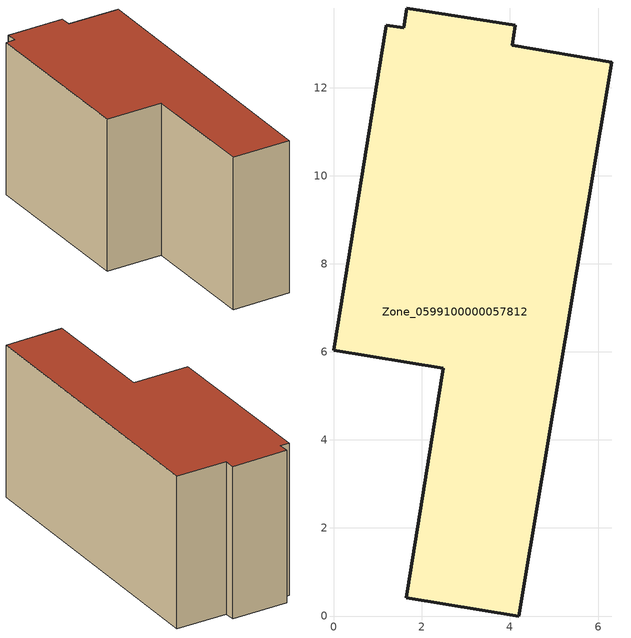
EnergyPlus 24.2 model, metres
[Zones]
Zone_0599100000057812
 floor ground (C_G): 6.31,12.58 4.2,0 1.64,0.41 2.48,5.63 0,6.04 1.19,13.42 1.59,13.36 1.66,13.81 4.12,13.42 4.05,12.96 z0
 wall outside (C_F): 4.05,12.96 4.12,13.42 1.66,13.81 1.59,13.36 1.19,13.42 0,6.04 2.48,5.63 1.64,0.41 4.2,0 6.31,12.58 4.05,12.96 z0:6.79
 roof outside (C_R): 4.2,0 6.31,12.58 4.05,12.96 4.12,13.42 1.66,13.81 1.59,13.36 1.19,13.42 0,6.04 2.48,5.63 1.64,0.41 z6.79
[BUILDING]
Pand.0599100000057812: North Axis=0; Terrain=City; Loads Convergence Tolerance Value=0.04; Temperature Convergence Tolerance Value=0.4; Solar Distribution=FullExterior; Maximum Number of Warmup Days=25; Minimum Number of Warmup Days=1
[Site:Location]
Rotterdam.The.Hague.AP_ZH_NLD Design_Conditions: Latitude=51.96; Longitude=4.45; Time Zone=1; Elevation=-4.5
[SITE:GROUNDTEMPERATURE:BUILDINGSURFACE]
18, 18, 18, 18, 18, 18, 18, 18, 18, 18, 18, 18
[MATERIAL] Thermal Absorptance=0.9; Solar Absorptance=0.7; Visible Absorptance=0.7
Name | Roughness | Thickness | Conductivity | Density | Specific Heat
G.TC.1946 | MediumSmooth | 0.15 | 1 | 540 | 1210
F.TC.1946 | Rough | 0.3 | 0.857143 | 1920 | 840
R.TC.1946 | MediumRough | 0.2 | 0.909091 | 1500 | 1000
[CONSTRUCTION]
C_G: G.TC.1946
C_F: F.TC.1946
C_R: R.TC.1946
[ZONE]
Zone_0599100000057812: Type=1; Multiplier=1; Ceiling Height=Autocalculate; Volume=Autocalculate; Floor Area=autocalculate; Part of Total Floor Area=Yes
[ZONEINFILTRATION:DESIGNFLOWRATE]
Infil_Zone_0599100000057812: Zone or ZoneList or Space or SpaceList=Zone_0599100000057812; Schedule=AlwaysOn; Design Flow Rate Calculation Method=Flow/Area; Flow Rate per Floor Area=0.003; Constant Term Coefficient=1; Temperature Term Coefficient=0; Velocity Term Coefficient=0; Velocity Squared Term Coefficient=0
[HVACTEMPLATE:ZONE:IDEALLOADSAIRSYSTEM]
Zone_0599100000057812: Maximum Heating Supply Air Temperature=50; Minimum Cooling Supply Air Temperature=13; Maximum Heating Supply Air Humidity Ratio=0.0156; Minimum Cooling Supply Air Humidity Ratio=0.0077; Heating Limit=NoLimit; Cooling Limit=NoLimit; Dehumidification Control Type=ConstantSensibleHeatRatio; Cooling Sensible Heat Ratio=0.7; Dehumidification Setpoint=60; Humidification Control Type=None; Humidification Setpoint=30; Outdoor Air Method=None; Outdoor Air Flow Rate per Person=0.00944; Outdoor Air Flow Rate per Zone Floor Area=0; Outdoor Air Flow Rate per Zone=0; Demand Controlled Ventilation Type=None; Outdoor Air Economizer Type=NoEconomizer; Heat Recovery Type=None; Sensible Heat Recovery Effectiveness=0.7; Latent Heat Recovery Effectiveness=0.65
[ZONECONTROL:THERMOSTAT]
ThermostatControl_Zone_0599100000057812: Zone or ZoneList=Zone_0599100000057812; Control Type Schedule=DualSetpointControlType; Control 1=Thermostat_Zone_0599100000057812; Temperature Difference Between Cutout And Setpoint=0
[THERMOSTATSETPOINT:DUALSETPOINT]
Thermostat_Zone_0599100000057812: Heating Setpoint Temperature Schedule=HeatingSetpoint_Zone_0599100000057812; Cooling Setpoint Temperature Schedule=CoolingSetpoint_Zone_0599100000057812
[SCHEDULE:COMPACT]
HeatingSetpoint_Zone_0599100000057812: Through: 12/31, For: AllDays, Until: 24:00, 21
CoolingSetpoint_Zone_0599100000057812: Through: 12/31, For: AllDays, Until: 24:00, 24
DualSetpointControlType: Through: 12/31, For: AllDays, Until: 24:00, 4
AlwaysOn: Through: 12/31, For: AllDays, Until: 24:00, 1
